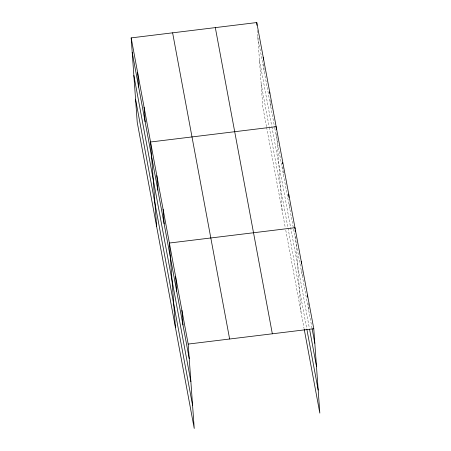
<?xml version="1.0" encoding="UTF-8"?>
<svg xmlns="http://www.w3.org/2000/svg" width="451" height="451" viewBox="0 0 451 451"><rect width="100%" height="100%" fill="white"/><g stroke="black" fill="none" stroke-linecap="round" stroke-linejoin="round"><path stroke-width="0.34" stroke-dasharray="2.25 1.69" d="M257.803 37.072L274.659 127.565M274.783 128.247L293.449 228.465M293.573 229.153L312.007 328.131M259.46 60.124L271.75 126.122M271.874 126.804L309.307 327.815M261.163 83.875L269.14 126.742M269.27 127.419L306.787 328.886M266.485 126.658L262.815 106.926L257.307 30.155M266.614 127.34L285.269 227.524M285.782 230.275L304.087 328.565M308.106 303.348L308.552 309.572M301.882 270.363L302.277 275.894M295.563 235.991L301.014 312.069M289.39 203.694L289.734 208.531M282.867 166.554L283.465 174.853M276.643 133.569L282.196 211.029M270.284 100.246L270.73 106.47M263.672 63.473L264.269 71.771"/><path stroke-width="0.68" d="M131.173 37.89L188.185 344.074L194.234 428.45L137.217 122.266L131.173 37.89L256.766 22.55L313.783 328.734L319.827 413.11L304.216 329.253M188.185 344.074L313.783 328.734M312.131 328.818L314.821 343.25M309.561 329.191L316.472 366.308M306.911 329.568L318.175 390.059M215.319 27.612L272.336 333.796M172.615 32.827L229.632 339.011M132.211 52.412L189.228 358.59M133.862 75.464L190.88 381.647M135.565 99.214L192.583 405.398M307.509 295.05L307.655 297.124M301.24 261.371L301.386 263.446M295.067 229.074L294.965 227.693L169.373 243.033L175.422 327.409M295.163 230.455L295.264 231.842M288.696 194.015L288.939 197.47M282.568 162.405L282.67 163.792M276.35 129.42L276.147 126.652L150.555 141.992L156.604 226.368M269.687 91.953L269.788 93.334M263.226 57.249L263.423 60.017M256.766 22.55L256.963 25.318M181.916 310.389L182.954 324.912M175.642 276.711L176.685 291.233M163.099 209.354L164.141 223.871M156.83 175.67L157.867 190.192M144.094 107.293L145.137 121.809M137.634 72.588L138.671 87.111"/></g></svg>
